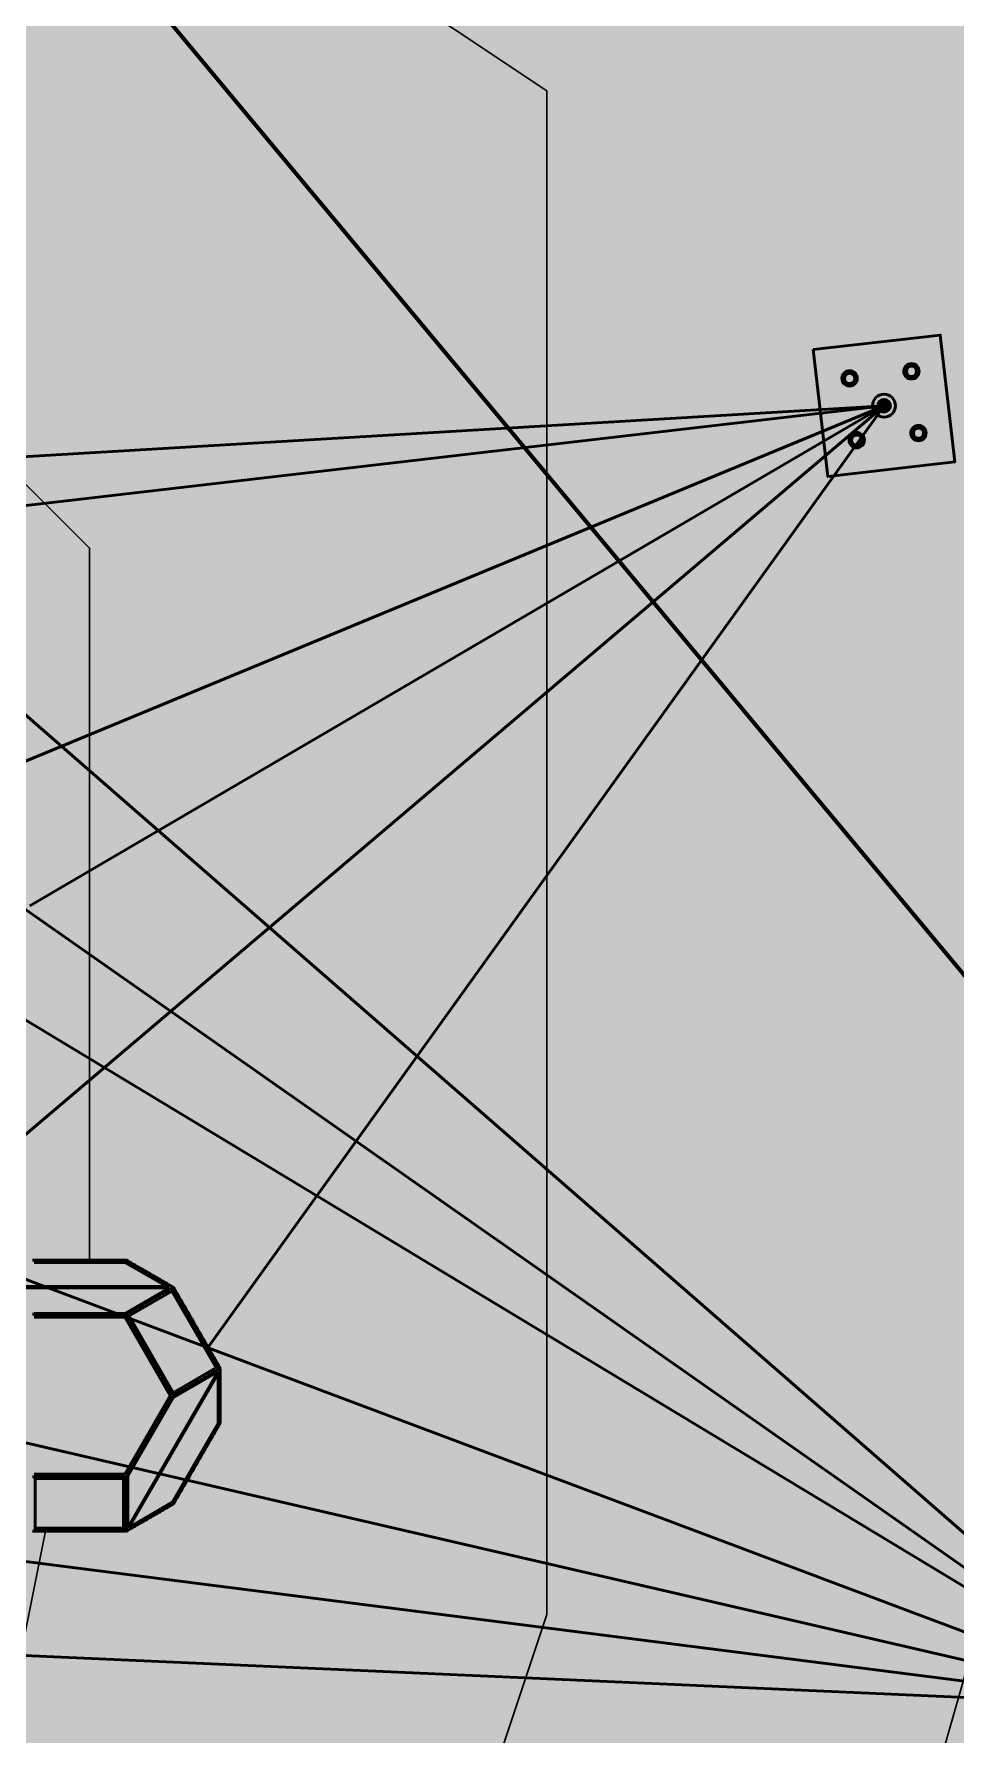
# Model space of a CAD drawing. Header units: millimetres. Extents: x 401 to 30661, y 2016 to 22119.
# Drawn here: x 6780.7 to 6924.9, y 13646.4 to 13912.6 of the extents above; entities that cross this region are included whole.
import ezdxf

# ---------------------------------------------------------------- set-up
doc = ezdxf.new("R2010")
doc.units = ezdxf.units.MM
for name, color, linetype, lineweight, true_color in [('1ST', 51, 'Continuous', 50, 0x7debff), ('3RD', 140, 'Continuous', 25, 0x7debff), ('4TH DETAILS', 125, 'Continuous', 15, 0x39ffb0)]:
    doc.layers.add(name, color=color, linetype=linetype, lineweight=lineweight, true_color=true_color)
doc.layers.add('BACKGROUND', color=7, linetype='Continuous', true_color=0x000000)
for name, color, linetype, lineweight, true_color, transparency in [('GLOW-CYAN', 7, 'Continuous', 100, 0x7debff, 0.8), ('GLOW-CYAN-2', 7, 'Continuous', 50, 0x7debff, 0.8), ('GLOW-EMERALD-2', 7, 'Continuous', 30, 0x39ffb0, 0.8), ('hatch', 253, 'Continuous', 9, 0x7debff, 0.55)]:
    doc.layers.add(name, color=color, linetype=linetype, lineweight=lineweight, true_color=true_color, transparency=transparency)
doc.layers.add('LAYOUT', color=83, linetype='Continuous', lineweight=50, true_color=0x7debff, plot=False)

msp = doc.modelspace()

# ---------------------------------------------------------------- hatches: boundary and pattern name
at = {"layer": 'BACKGROUND'}
h = msp.add_hatch(color=256, dxfattribs=at)
h.dxf.hatch_style = 1
h.paths.add_polyline_path([(400.723, 2015.745), (30660.634, 2015.745), (30660.634, 22119.328), (400.723, 22119.328)])
at = {"layer": 'hatch'}
h = msp.add_hatch(color=256, dxfattribs=at)
h.dxf.hatch_style = 1
h.paths.add_polyline_path([(6912.669, 13854.407, 0.0147703), (6912.67, 13854.348), (6913.669, 13854.407), (6913.086, 13853.595, 0.6108436), (6914.669, 13854.407, 1)])
h.paths.add_polyline_path([(6913.669, 13854.407), (6912.67, 13854.348, 0.01418), (6912.675, 13854.292)], flags=17)
h.paths.add_polyline_path([(6913.669, 13854.407), (6912.675, 13854.292, 0.0692793), (6912.745, 13854.025)], flags=17)
h.paths.add_polyline_path([(6913.669, 13854.407), (6912.745, 13854.025, 0.0343158), (6912.806, 13853.902)], flags=17)
h.paths.add_polyline_path([(6913.669, 13854.407), (6912.806, 13853.902, 0.0435859), (6912.906, 13853.76)], flags=17)
h.paths.add_polyline_path([(6913.669, 13854.407), (6912.906, 13853.76, 0.0611419), (6913.086, 13853.595)], flags=17)
h = msp.add_hatch(color=256, dxfattribs=at)
h.dxf.hatch_style = 1
h.paths.add_polyline_path([(6914.063, 13855.326, 0.5759623), (6912.675, 13854.294, 1), (6914.662, 13854.521, 0.0146113), (6914.654, 13854.579), (6913.669, 13854.407)])
h.paths.add_polyline_path([(6914.224, 13855.239, 0.0457406), (6914.063, 13855.326), (6913.669, 13854.407)], flags=17)
h.paths.add_polyline_path([(6914.396, 13855.093, 0.0566152), (6914.224, 13855.239), (6913.669, 13854.407)], flags=17)
h.paths.add_polyline_path([(6914.505, 13854.955, 0.0441535), (6914.396, 13855.093), (6913.669, 13854.407)], flags=17)
h.paths.add_polyline_path([(6914.556, 13854.868, 0.0251805), (6914.505, 13854.955), (6913.669, 13854.407)], flags=17)
h.paths.add_polyline_path([(6914.605, 13854.759, 0.0299292), (6914.556, 13854.868), (6913.669, 13854.407)], flags=17)
h.paths.add_polyline_path([(6914.605, 13854.759), (6913.669, 13854.407), (6914.647, 13854.616, 0.037297)], flags=17)

# ---------------------------------------------------------------- linework, layer by layer
at = {"layer": '1ST', "true_color": 0x39ffb0}
msp.add_circle((6531.7, 13769.252), 529.701, dxfattribs=at)
at = {"layer": '3RD'}
for p, q in [((6745.354, 13844.452), (6913.669, 13854.407)), ((6750.56, 13835.435), (6913.669, 13854.407)), ((6771.223, 13733.471), (6913.669, 13854.407)), ((6773.182, 13796.253), (6913.669, 13854.407)), ((6779.97, 13776.129), (6913.669, 13854.407)), ((6807.883, 13707.048), (6913.669, 13854.407)), ((6957.181, 13650.894), (6735.88, 13843.892)), ((6772.622, 13780.252), (6957.181, 13650.894)), ((6751.799, 13727.997), (6957.181, 13650.894)), ((6780.651, 13720.555), (6781.14, 13720.555)), ((6781.14, 13720.555), (6794.86, 13720.555)), ((6794.86, 13720.343), (6794.86, 13720.555)), ((6794.86, 13720.555), (6801.719, 13716.595)), ((6794.86, 13720.343), (6780.651, 13720.343)), ((6801.433, 13716.548), (6794.86, 13720.343)), ((6801.812, 13716.366), (6773.699, 13716.366)), ((6773.71, 13716.548), (6801.801, 13716.548)), ((6801.812, 13716.366), (6794.86, 13712.352)), ((6795.534, 13711.955), (6802.446, 13715.946)), ((6801.719, 13716.595), (6801.801, 13716.548)), ((6809.143, 13703.85), (6802.231, 13715.821)), ((6802.446, 13715.946), (6802.453, 13715.934)), ((6802.453, 13715.934), (6809.358, 13703.974)), ((6794.371, 13712.352), (6780.651, 13712.352)), ((6780.652, 13711.788), (6781.14, 13711.788)), ((6781.14, 13711.788), (6794.86, 13711.788)), ((6794.86, 13712.352), (6794.371, 13712.352)), ((6794.86, 13711.788), (6801.719, 13699.906)), ((6802.446, 13699.983), (6795.534, 13711.955)), ((6795.348, 13678.867), (6809.406, 13703.215)), ((6809.557, 13703.114), (6795.511, 13678.787)), ((6809.358, 13703.974), (6802.453, 13699.987)), ((6802.453, 13699.201), (6809.406, 13703.215)), ((6809.446, 13695.163), (6809.446, 13702.923)), ((6809.557, 13703.114), (6809.557, 13703.02)), ((6809.557, 13703.02), (6809.557, 13695.099)), ((6801.719, 13699.906), (6801.964, 13699.483)), ((6801.964, 13699.483), (6801.719, 13699.06)), ((6802.208, 13698.778), (6802.453, 13699.201)), ((6802.453, 13699.987), (6802.446, 13699.983)), ((6801.719, 13699.06), (6794.86, 13687.178)), ((6795.348, 13686.896), (6802.208, 13698.778)), ((6765.71, 13695.24), (6957.181, 13650.894)), ((6802.342, 13682.858), (6809.446, 13695.163)), ((6809.557, 13695.099), (6802.697, 13683.218)), ((6809.446, 13695.163), (6809.557, 13695.099)), ((6781.14, 13687.178), (6780.652, 13687.178)), ((6780.844, 13686.503), (6794.667, 13686.503)), ((6780.844, 13678.522), (6780.844, 13686.503)), ((6794.86, 13687.178), (6781.14, 13687.178)), ((6794.667, 13686.503), (6794.667, 13678.522)), ((6795.348, 13678.975), (6795.348, 13686.896)), ((6802.697, 13683.218), (6802.453, 13682.795)), ((6714.027, 13681.807), (6957.181, 13650.894)), ((6802.453, 13682.795), (6795.511, 13678.787)), ((6795.622, 13678.978), (6802.342, 13682.858)), ((6802.342, 13682.858), (6802.453, 13682.795)), ((6780.844, 13678.77), (6794.667, 13678.77)), ((6794.667, 13678.522), (6780.844, 13678.522)), ((6795.348, 13678.867), (6795.348, 13678.975)), ((6707.44, 13662.007), (6957.181, 13650.894))]:
    msp.add_line(p, q, dxfattribs=at)
msp.add_lwpolyline([(6902.598, 13863.207), (6922.468, 13865.478), (6924.74, 13845.608), (6904.869, 13843.336)], close=True, dxfattribs=at)
msp.add_lwpolyline([(6735.88, 13784.495), (6957.181, 13650.894)], dxfattribs=at)
for centre, radius in [((6908.281, 13858.689), 1.2), ((6908.281, 13858.689), 0.8), ((6917.951, 13859.795), 1.2), ((6917.951, 13859.795), 0.8), ((6913.669, 13854.407), 1.794), ((6913.669, 13854.407), 1), ((6919.056, 13850.125), 1.2), ((6919.056, 13850.125), 0.8), ((6909.387, 13849.02), 1.2), ((6909.387, 13849.02), 0.8)]:
    msp.add_circle(centre, radius, dxfattribs=at)
for points in [[(6795.104, 13720.696), (6780.407, 13720.696)], [(6795.104, 13720.696), (6802.453, 13716.454)], [(6795.104, 13712.211), (6802.453, 13716.454)], [(6809.801, 13703.726), (6802.453, 13716.454)], [(6780.407, 13712.211), (6795.104, 13712.211)], [(6802.453, 13699.483), (6795.104, 13712.211)], [(6802.453, 13699.483), (6809.801, 13703.726)], [(6809.801, 13695.24), (6809.801, 13703.726)], [(6795.104, 13686.755), (6802.453, 13699.483)], [(6809.801, 13695.24), (6802.453, 13682.512)], [(6780.407, 13686.755), (6795.104, 13686.755)], [(6795.104, 13686.755), (6795.104, 13678.27)], [(6795.104, 13678.27), (6802.453, 13682.512)], [(6780.407, 13678.27), (6795.104, 13678.27)]]:
    msp.add_open_spline(points, degree=1, dxfattribs=at)
at = {"layer": '4TH DETAILS'}
for points in [[(6789.358, 13720.696), (6789.358, 13832.136), (6693.977, 13927.518), (6550.904, 14022.899), (6407.832, 13975.209), (6377.648, 13884.657)], [(6789.358, 13951.363), (6860.894, 13903.672), (6860.894, 13832.136), (6860.894, 13665.219), (6837.049, 13593.683), (6860.894, 13450.611), (6860.894, 13379.075), (6884.74, 13236.002), (6884.74, 13140.621), (6884.74, 13045.239), (6884.74, 12926.013), (6884.74, 12806.786)], [(6932.43, 13951.363), (6956.276, 13832.136), (6956.276, 13760.6), (6908.585, 13593.683), (6908.585, 13498.301), (6908.585, 13379.075), (6932.43, 13283.693), (6932.43, 13140.621), (6908.585, 13021.394), (6932.43, 12926.013), (6932.43, 12782.941)], [(6860.894, 12854.477), (6860.894, 12926.013), (6837.049, 13092.93), (6837.049, 13140.621), (6837.049, 13212.157), (6813.203, 13379.075), (6813.203, 13402.92), (6789.358, 13569.837), (6765.513, 13593.683), (6782.43, 13678.27)]]:
    msp.add_lwpolyline(points, dxfattribs=at)
at = {"layer": 'GLOW-CYAN'}
msp.add_lwpolyline([(5800.723, 15115.853), (9550.723, 10615.853)], dxfattribs=at)
msp.add_circle((6531.7, 13769.252), 529.701, dxfattribs=at)
at = {"layer": 'GLOW-CYAN-2'}
for p, q in [((6745.354, 13844.452), (6913.669, 13854.407)), ((6750.56, 13835.435), (6913.669, 13854.407)), ((6771.223, 13733.471), (6913.669, 13854.407)), ((6773.182, 13796.253), (6913.669, 13854.407)), ((6779.97, 13776.129), (6913.669, 13854.407)), ((6807.883, 13707.048), (6913.669, 13854.407)), ((6957.181, 13650.894), (6735.88, 13843.892)), ((6772.622, 13780.252), (6957.181, 13650.894)), ((6751.799, 13727.997), (6957.181, 13650.894)), ((6780.651, 13720.555), (6781.14, 13720.555)), ((6781.14, 13720.555), (6794.86, 13720.555)), ((6794.86, 13720.343), (6794.86, 13720.555)), ((6794.86, 13720.555), (6801.719, 13716.595)), ((6794.86, 13720.343), (6780.651, 13720.343)), ((6801.433, 13716.548), (6794.86, 13720.343)), ((6801.812, 13716.366), (6773.699, 13716.366)), ((6773.71, 13716.548), (6801.801, 13716.548)), ((6801.812, 13716.366), (6794.86, 13712.352)), ((6795.534, 13711.955), (6802.446, 13715.946)), ((6801.719, 13716.595), (6801.801, 13716.548)), ((6809.143, 13703.85), (6802.231, 13715.821)), ((6802.446, 13715.946), (6802.453, 13715.934)), ((6802.453, 13715.934), (6809.358, 13703.974)), ((6794.371, 13712.352), (6780.651, 13712.352)), ((6780.652, 13711.788), (6781.14, 13711.788)), ((6781.14, 13711.788), (6794.86, 13711.788)), ((6794.86, 13712.352), (6794.371, 13712.352)), ((6794.86, 13711.788), (6801.719, 13699.906)), ((6802.446, 13699.983), (6795.534, 13711.955)), ((6795.348, 13678.867), (6809.406, 13703.215)), ((6809.557, 13703.114), (6795.511, 13678.787)), ((6809.358, 13703.974), (6802.453, 13699.987)), ((6802.453, 13699.201), (6809.406, 13703.215)), ((6809.446, 13695.163), (6809.446, 13702.923)), ((6809.557, 13703.114), (6809.557, 13703.02)), ((6809.557, 13703.02), (6809.557, 13695.099)), ((6801.719, 13699.906), (6801.964, 13699.483)), ((6801.964, 13699.483), (6801.719, 13699.06)), ((6802.208, 13698.778), (6802.453, 13699.201)), ((6802.453, 13699.987), (6802.446, 13699.983)), ((6801.719, 13699.06), (6794.86, 13687.178)), ((6795.348, 13686.896), (6802.208, 13698.778)), ((6765.71, 13695.24), (6957.181, 13650.894)), ((6802.342, 13682.858), (6809.446, 13695.163)), ((6809.557, 13695.099), (6802.697, 13683.218)), ((6809.446, 13695.163), (6809.557, 13695.099)), ((6781.14, 13687.178), (6780.652, 13687.178)), ((6780.844, 13686.503), (6794.667, 13686.503)), ((6780.844, 13678.522), (6780.844, 13686.503)), ((6794.86, 13687.178), (6781.14, 13687.178)), ((6794.667, 13686.503), (6794.667, 13678.522)), ((6795.348, 13678.975), (6795.348, 13686.896)), ((6802.697, 13683.218), (6802.453, 13682.795)), ((6714.027, 13681.807), (6957.181, 13650.894)), ((6802.453, 13682.795), (6795.511, 13678.787)), ((6795.622, 13678.978), (6802.342, 13682.858)), ((6802.342, 13682.858), (6802.453, 13682.795)), ((6780.844, 13678.77), (6794.667, 13678.77)), ((6794.667, 13678.522), (6780.844, 13678.522)), ((6795.348, 13678.867), (6795.348, 13678.975)), ((6707.44, 13662.007), (6957.181, 13650.894))]:
    msp.add_line(p, q, dxfattribs=at)
msp.add_lwpolyline([(6902.598, 13863.207), (6922.468, 13865.478), (6924.74, 13845.608), (6904.869, 13843.336)], close=True, dxfattribs=at)
msp.add_lwpolyline([(6735.88, 13784.495), (6957.181, 13650.894)], dxfattribs=at)
for centre, radius in [((6908.281, 13858.689), 1.2), ((6908.281, 13858.689), 0.8), ((6917.951, 13859.795), 1.2), ((6917.951, 13859.795), 0.8), ((6913.669, 13854.407), 1.794), ((6913.669, 13854.407), 1), ((6919.056, 13850.125), 1.2), ((6919.056, 13850.125), 0.8), ((6909.387, 13849.02), 1.2), ((6909.387, 13849.02), 0.8)]:
    msp.add_circle(centre, radius, dxfattribs=at)
for points in [[(6795.104, 13720.696), (6780.407, 13720.696)], [(6795.104, 13720.696), (6802.453, 13716.454)], [(6795.104, 13712.211), (6802.453, 13716.454)], [(6809.801, 13703.726), (6802.453, 13716.454)], [(6780.407, 13712.211), (6795.104, 13712.211)], [(6802.453, 13699.483), (6795.104, 13712.211)], [(6802.453, 13699.483), (6809.801, 13703.726)], [(6809.801, 13695.24), (6809.801, 13703.726)], [(6795.104, 13686.755), (6802.453, 13699.483)], [(6809.801, 13695.24), (6802.453, 13682.512)], [(6780.407, 13686.755), (6795.104, 13686.755)], [(6795.104, 13686.755), (6795.104, 13678.27)], [(6795.104, 13678.27), (6802.453, 13682.512)], [(6780.407, 13678.27), (6795.104, 13678.27)]]:
    msp.add_open_spline(points, degree=1, dxfattribs=at)
at = {"layer": 'GLOW-EMERALD-2'}
for points in [[(6789.358, 13720.696), (6789.358, 13832.136), (6693.977, 13927.518), (6550.904, 14022.899), (6407.832, 13975.209), (6377.648, 13884.657)], [(6789.358, 13951.363), (6860.894, 13903.672), (6860.894, 13832.136), (6860.894, 13665.219), (6837.049, 13593.683), (6860.894, 13450.611), (6860.894, 13379.075), (6884.74, 13236.002), (6884.74, 13140.621), (6884.74, 13045.239), (6884.74, 12926.013), (6884.74, 12806.786)], [(6932.43, 13951.363), (6956.276, 13832.136), (6956.276, 13760.6), (6908.585, 13593.683), (6908.585, 13498.301), (6908.585, 13379.075), (6932.43, 13283.693), (6932.43, 13140.621), (6908.585, 13021.394), (6932.43, 12926.013), (6932.43, 12782.941)], [(6860.894, 12854.477), (6860.894, 12926.013), (6837.049, 13092.93), (6837.049, 13140.621), (6837.049, 13212.157), (6813.203, 13379.075), (6813.203, 13402.92), (6789.358, 13569.837), (6765.513, 13593.683), (6782.43, 13678.27)]]:
    msp.add_lwpolyline(points, dxfattribs=at)
at = {"layer": 'LAYOUT'}
msp.add_lwpolyline([(5800.723, 15115.853), (9550.723, 10615.853)], dxfattribs=at)

doc.saveas('drawing.dxf')
